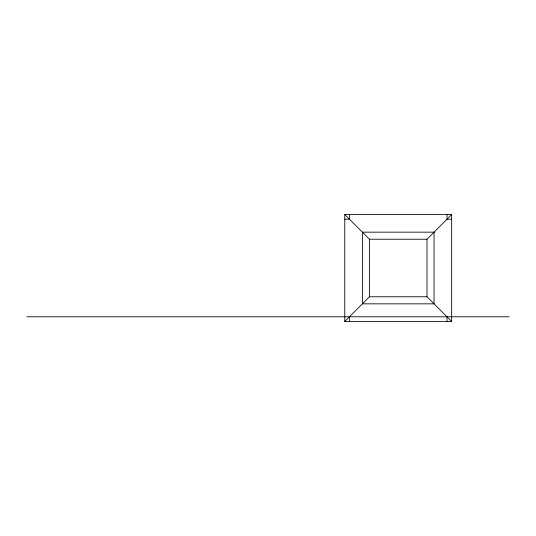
<?xml version="1.0" encoding="UTF-8"?>
<svg xmlns="http://www.w3.org/2000/svg" width="536" height="536" viewBox="0 0 536 536"><rect width="100%" height="100%" fill="white"/><g stroke="black" fill="none" stroke-linecap="round" stroke-linejoin="round"><path stroke-width="0.8" d="M344.769 321.453L369.451 296.77L369.451 239.23L344.769 214.547L344.769 321.453L451.66 321.453L451.66 214.547L344.769 214.547M369.451 239.23L426.984 239.23L451.66 214.547M344.769 219.211L349.432 219.211L349.432 214.547M451.66 219.211L447.004 219.211L447.004 214.547M369.451 296.77L426.984 296.77L451.66 321.453M26.8 316.789L509.2 316.789M447.004 316.789L447.004 321.453M426.984 239.23L426.984 296.77M349.432 316.789L349.432 321.453M434.046 232.162L362.39 232.162L362.39 303.838L434.046 303.838L434.046 232.162"/></g></svg>
